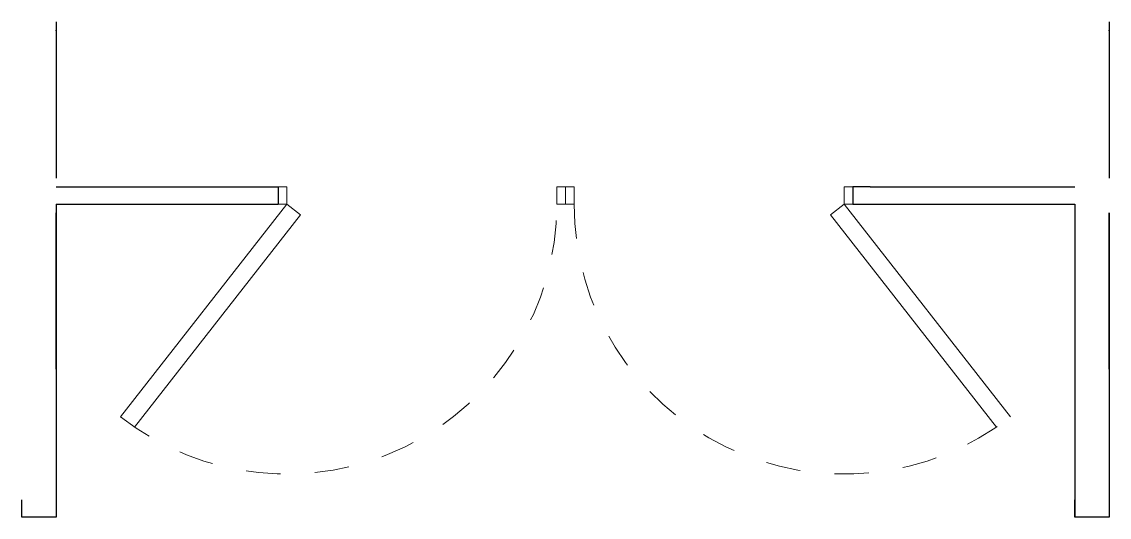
# Model space of a CAD drawing. Header units: millimetres. Extents: x 71.25 to 74.4, y 96.12 to 97.56.
import ezdxf

# ---------------------------------------------------------------- set-up
doc = ezdxf.new("R2010")
doc.units = ezdxf.units.MM
doc.header["$MEASUREMENT"] = 0
doc.linetypes.add('DASHDOT', pattern=[1, 0.5, -0.25, 0, -0.25])
doc.layers.add('0.1normal', color=7, linetype='Continuous', lineweight=15)
doc.layers.add('01gorda', color=7, linetype='Continuous', lineweight=30)

msp = doc.modelspace()

# ---------------------------------------------------------------- linework, layer by layer
at = {"layer": '0.1normal'}
for p, q in [((72.0162, 97.0266), (72.0162, 97.0766)), ((73.6305, 97.0266), (73.6305, 97.0766))]:
    msp.add_line(p, q, dxfattribs=at)
for points in [[(72.0162, 97.0266), (71.9912, 97.0266), (71.9912, 97.0766), (72.0162, 97.0766)], [(72.8234, 97.0266), (72.7984, 97.0266), (72.7984, 97.0766), (72.8234, 97.0766)], [(72.8234, 97.0266), (72.8484, 97.0266), (72.8484, 97.0766), (72.8234, 97.0766)], [(73.6305, 97.0266), (73.6555, 97.0266), (73.6555, 97.0766), (73.6305, 97.0766)]]:
    msp.add_lwpolyline(points, close=True, dxfattribs=at)
for points in [[(71.5347, 96.4103), (72.0162, 97.0266)], [(72.0162, 97.0266), (72.0556, 96.9959), (71.5751, 96.3808)], [(73.6305, 97.0266), (73.5911, 96.9959), (74.0716, 96.3808)], [(74.112, 96.4103), (73.6305, 97.0266)]]:
    msp.add_lwpolyline(points, dxfattribs=at)
at = {"layer": '0.1normal', "linetype": 'DASHDOT', "ltscale": 0.009}
for centre, start, end in [((72.0162, 97.0266), 232.0034, 360), ((73.6305, 97.0266), 180, 307.9966)]:
    msp.add_arc(centre, 0.7821, start, end, dxfattribs=at)
at = {"layer": '01gorda'}
for p, q in [((71.3484, 97.5552), (71.3484, 97.1016)), ((74.3984, 97.5552), (74.3984, 97.1016)), ((71.3484, 97.0766), (71.9912, 97.0766)), ((71.9912, 97.0766), (71.9912, 97.0266)), ((73.7055, 97.0766), (73.6555, 97.0766)), ((73.6555, 97.0766), (73.6555, 97.0266)), ((73.7055, 97.0766), (74.2984, 97.0766)), ((71.3484, 97.0266), (71.3484, 96.1195)), ((71.3484, 97.0266), (71.3484, 96.1195)), ((71.3484, 97.0266), (71.9912, 97.0266)), ((73.6555, 97.0266), (74.2984, 97.0266)), ((73.8769, 97.0266), (73.8769, 97.0266)), ((74.2984, 97.0266), (74.2984, 96.1195)), ((71.3484, 97.0016), (71.3484, 96.1195)), ((71.3484, 96.5481), (71.3484, 97.0016)), ((74.3984, 97.0016), (74.3984, 96.1195)), ((74.3984, 96.5481), (74.3984, 97.0016)), ((71.2484, 96.1195), (71.2484, 96.1695)), ((71.3484, 96.1695), (71.3484, 96.1195)), ((74.2984, 96.1195), (74.2984, 96.1695)), ((74.3984, 96.1695), (74.3984, 96.1195)), ((71.3484, 96.1195), (71.2484, 96.1195)), ((74.3984, 96.1195), (74.2984, 96.1195))]:
    msp.add_line(p, q, dxfattribs=at)
for p in [(71.3484, 97.5302), (74.3984, 97.5302), (71.3484, 96.5731), (74.3984, 96.5731)]:
    msp.add_point(p, dxfattribs=at)

doc.saveas('drawing.dxf')
